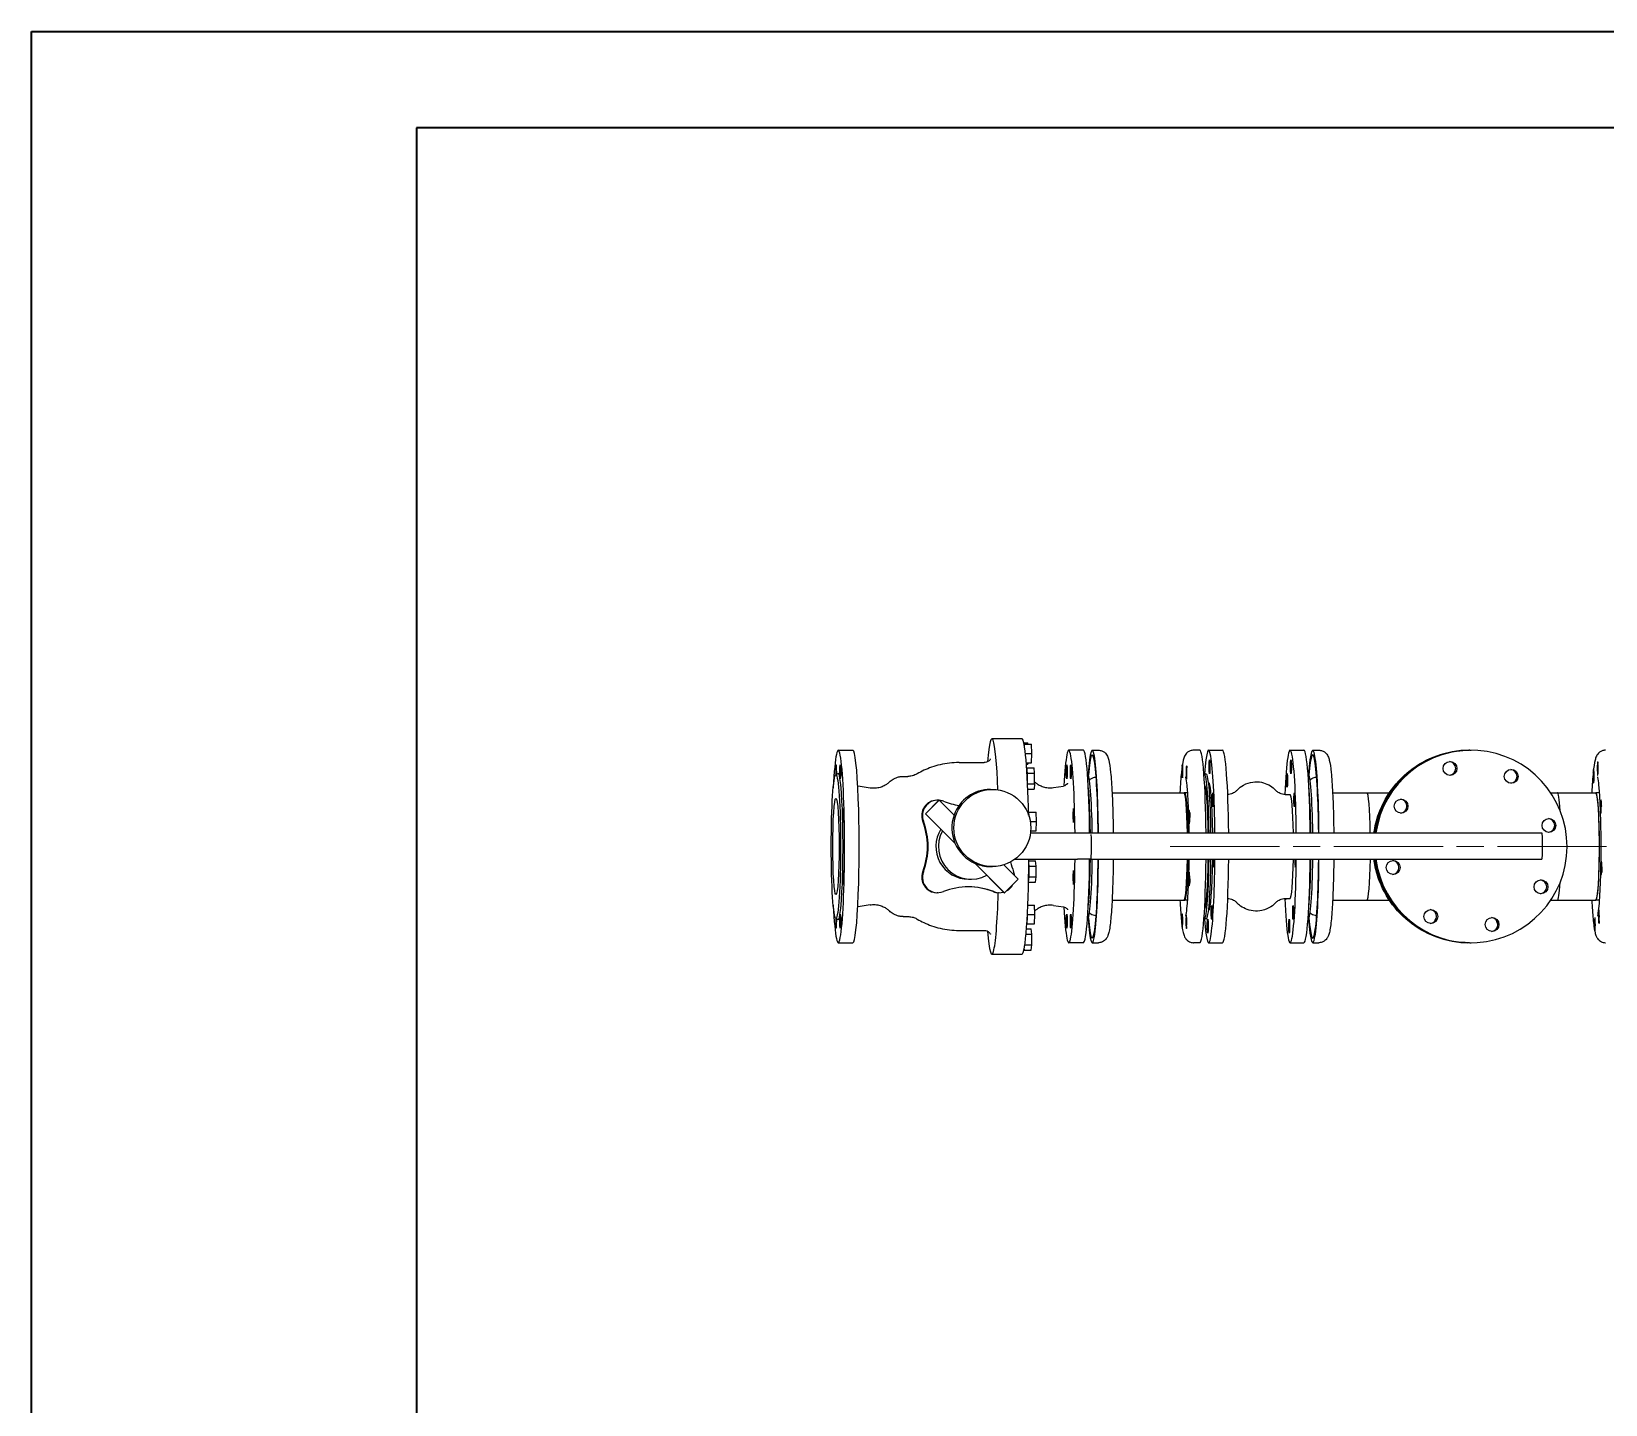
# Model space of a CAD drawing. Header units: millimetres. Extents: x 0 to 10500, y -39653 to 7425.
# Drawn here: x 0 to 2044, y 5642 to 7425 of the extents above; entities that cross this region are included whole.
import ezdxf

# ---------------------------------------------------------------- set-up
doc = ezdxf.new("R2010")
doc.units = ezdxf.units.MM
doc.header["$LTSCALE"] = 25
doc.linetypes.add('CHAIN', pattern=[0.3543, 0.2362, -0.0295, 0.0591, -0.0295])
doc.layers.get('0').update_dxf_attribs({"lineweight": 18})
for name, color, linetype, lineweight in [('Border', 7, 'Continuous', 35), ('Centerline', 7, 'Continuous', 18), ('Visible', 7, 'Continuous', 25)]:
    doc.layers.add(name, color=color, linetype=linetype, lineweight=lineweight)

# ---------------------------------------------------------------- blocks, each defined once
blk = doc.blocks.new('Borders Bigadan Border')
at = {"layer": 'Border'}
for p, q in [((0, 297), (420, 297)), ((0, 0), (0, 297)), ((415, 292), (20, 292)), ((20, 292), (20, 5))]:
    blk.add_line(p, q, dxfattribs=at)

msp = doc.modelspace()

# ---------------------------------------------------------------- linework, layer by layer
at = {"layer": 'Centerline', "linetype": 'CHAIN', "ltscale": 23.990969}
msp.add_line((1478.82, 6366.71), (6765.39, 6366.71), dxfattribs=at)
at = {"layer": 'Visible'}
for p, q in [((1247.22, 6506.71), (1286.13, 6506.71)), ((1288.65, 6501.3), (1294, 6501.3)), ((1294.21, 6499.45), (1294, 6501.3)), ((1047.65, 6491.71), (1066.61, 6491.71)), ((1289.5, 6499.45), (1289.04, 6499.45)), ((1289.5, 6499.45), (1298.68, 6499.45)), ((1289.63, 6496.12), (1289.5, 6499.45)), ((1290.77, 6487.45), (1299.14, 6487.45)), ((1299.14, 6487.45), (1298.68, 6499.45)), ((1298.68, 6475.45), (1299.14, 6487.45)), ((1365.96, 6491.71), (1347, 6491.71)), ((1377.44, 6491.71), (1385.42, 6491.71)), ((1517.14, 6491.71), (1509.16, 6491.71)), ((1528.61, 6491.71), (1546.57, 6491.71)), ((1634.39, 6491.71), (1652.35, 6491.71)), ((1663.82, 6491.71), (1671.81, 6491.71)), ((1867.36, 6491.71), (1866.84, 6491.71)), ((1867.92, 6491.71), (1869.35, 6491.71)), ((1044.42, 6459.64), (1047.41, 6461.37)), ((1204.56, 6475.71), (1237.24, 6475.71)), ((1291.9, 6475.45), (1298.68, 6475.45)), ((1292.05, 6473.59), (1294, 6473.59)), ((1292.71, 6468.95), (1292.51, 6467.17)), ((1292.71, 6466.1), (1292.58, 6466.1)), ((1292.71, 6468.95), (1301.89, 6468.95)), ((1293.5, 6462.02), (1292.71, 6468.95)), ((1293.5, 6462.02), (1302.68, 6462.02)), ((1293.5, 6449.91), (1293.5, 6462.02)), ((1294.21, 6475.45), (1294, 6473.59)), ((1302.68, 6462.02), (1301.89, 6468.95)), ((1302.68, 6448.17), (1302.68, 6462.02)), ((1371.35, 6460.71), (1371.45, 6460.71)), ((1525.62, 6460.71), (1523.13, 6460.71)), ((1657.74, 6460.71), (1657.84, 6460.71)), ((1088.94, 6442.59), (1073.37, 6445.11)), ((1131.86, 6457.71), (1137.89, 6457.71)), ((1245.17, 6440.85), (1247.75, 6440.85)), ((1293.58, 6448.17), (1302.68, 6448.17)), ((1293.89, 6441.24), (1301.89, 6441.24)), ((1302.68, 6448.17), (1301.89, 6441.24)), ((1327, 6443.2), (1340.15, 6445.18)), ((1382.43, 6456.71), (1382.53, 6456.71)), ((1528.51, 6449.71), (1528.61, 6449.71)), ((1668.81, 6456.71), (1668.92, 6456.71)), ((1178.41, 6426.91), (1160.77, 6409.23)), ((1178.74, 6426.91), (1161.1, 6409.23)), ((1176.86, 6426.76), (1175.98, 6426.76)), ((1178.41, 6426.91), (1178.74, 6426.91)), ((1198.07, 6407.54), (1178.74, 6426.91)), ((1403.25, 6436.56), (1497.68, 6436.56)), ((1501.43, 6436.56), (1496.68, 6436.56)), ((1627.9, 6434.21), (1634.39, 6434.21)), ((1689.63, 6436.56), (1734.17, 6436.56)), ((1734.17, 6436.56), (1763.37, 6436.56)), ((1972.8, 6436.56), (1981.64, 6436.56)), ((1981.64, 6436.56), (2031.53, 6436.56)), ((2036.29, 6436.56), (2031.53, 6436.56)), ((1160.77, 6409.23), (1199.45, 6370.47)), ((1160.77, 6409.23), (1161.1, 6409.23)), ((1161.1, 6409.23), (1199.2, 6371.05)), ((1295.28, 6411.06), (1294.82, 6411.06)), ((1295.28, 6411.06), (1304.46, 6411.06)), ((1295.49, 6405.62), (1295.28, 6411.06)), ((1297.05, 6399.06), (1304.92, 6399.06)), ((1304.92, 6399.06), (1304.46, 6411.06)), ((1304.46, 6387.06), (1304.92, 6399.06)), ((1297.32, 6384.24), (1358.48, 6384.24)), ((1297.61, 6387.06), (1304.46, 6387.06)), ((1375.52, 6384.24), (1961.26, 6384.24)), ((1224.93, 6344.93), (1263.28, 6306.5)), ((1225.51, 6344.68), (1263.61, 6306.5)), ((1245.17, 6340.65), (1247.75, 6340.65)), ((1281.25, 6324.18), (1262.57, 6342.9)), ((1277.16, 6350.24), (1358.48, 6350.24)), ((1295.62, 6341.28), (1295.18, 6345.11)), ((1295.21, 6348.21), (1304.01, 6348.21)), ((1295.62, 6341.28), (1304.8, 6341.28)), ((1295.62, 6327.43), (1295.62, 6341.28)), ((1304.8, 6341.28), (1304.01, 6348.21)), ((1304.8, 6327.43), (1304.8, 6341.28)), ((1375.52, 6350.24), (1961.26, 6350.24)), ((1216.82, 6324.21), (1220.1, 6324.21)), ((1263.61, 6306.5), (1281.25, 6324.18)), ((1294.79, 6320.88), (1294.83, 6320.5)), ((1294.83, 6320.5), (1295.62, 6327.43)), ((1294.83, 6320.5), (1304.01, 6320.5)), ((1295.62, 6327.43), (1304.8, 6327.43)), ((1304.01, 6320.5), (1304.8, 6327.43)), ((1176.86, 6306.66), (1175.98, 6306.66)), ((1256.79, 6306.66), (1255.91, 6306.66)), ((1263.28, 6306.5), (1263.61, 6306.5)), ((1403.25, 6296.86), (1497.68, 6296.86)), ((1501.43, 6296.86), (1496.68, 6296.86)), ((1627.9, 6299.21), (1634.39, 6299.21)), ((1689.63, 6296.86), (1734.17, 6296.86)), ((1734.17, 6296.86), (1763.37, 6296.86)), ((1972.8, 6296.86), (1981.64, 6296.86)), ((1981.64, 6296.86), (2031.53, 6296.86)), ((2036.29, 6296.86), (2031.53, 6296.86)), ((1088.94, 6290.83), (1073.37, 6288.3)), ((1131.86, 6275.71), (1137.89, 6275.71)), ((1293.17, 6266.32), (1293.62, 6278.32)), ((1293.62, 6278.32), (1293.46, 6282.64)), ((1293.62, 6278.32), (1302.8, 6278.32)), ((1293.81, 6290.32), (1302.35, 6290.32)), ((1302.8, 6278.32), (1302.35, 6290.32)), ((1302.35, 6266.32), (1302.8, 6278.32)), ((1327, 6290.21), (1340.15, 6288.23)), ((1382.43, 6276.71), (1382.53, 6276.71)), ((1528.51, 6283.71), (1528.61, 6283.71)), ((1668.81, 6276.71), (1668.92, 6276.71)), ((1044.42, 6273.77), (1047.41, 6272.04)), ((1204.56, 6257.71), (1237.24, 6257.71)), ((1292.05, 6259.82), (1298.23, 6259.82)), ((1292.52, 6266.32), (1293.17, 6266.32)), ((1292.71, 6267.32), (1292.58, 6267.32)), ((1293.17, 6266.32), (1302.35, 6266.32)), ((1299.01, 6252.89), (1298.23, 6259.82)), ((1371.35, 6272.71), (1371.45, 6272.71)), ((1525.62, 6272.71), (1523.13, 6272.71)), ((1657.74, 6272.71), (1657.84, 6272.71)), ((1047.65, 6241.71), (1066.61, 6241.71)), ((1289.05, 6232.11), (1289.66, 6237.49)), ((1289.89, 6239.04), (1299.01, 6239.04)), ((1291.47, 6252.89), (1299.01, 6252.89)), ((1298.23, 6232.11), (1299.01, 6239.04)), ((1299.01, 6239.04), (1299.01, 6252.89)), ((1365.96, 6241.71), (1347, 6241.71)), ((1377.44, 6241.71), (1385.42, 6241.71)), ((1517.14, 6241.71), (1509.16, 6241.71)), ((1528.61, 6241.71), (1546.57, 6241.71)), ((1634.39, 6241.71), (1652.35, 6241.71)), ((1663.82, 6241.71), (1671.81, 6241.71)), ((1867.36, 6241.71), (1866.84, 6241.71)), ((1867.92, 6241.71), (1869.35, 6241.71)), ((1247.22, 6226.71), (1286.13, 6226.71)), ((1288.91, 6233.31), (1289.05, 6232.11)), ((1289.05, 6232.11), (1298.23, 6232.11))]:
    msp.add_line(p, q, dxfattribs=at)
for centre, major_axis, ratio, start_param, end_param in [((1047.65, 6366.71), (0, -125), 0.0654142, 5.3677982, 10.340165), ((1247.22, 6366.71), (0, 140), 0.0654142, 5.2660338, 6.9496398), ((1286.13, 6366.71), (0, 140), 0.0654142, 5.007377, 6.2831853), ((1347, 6366.71), (0, 125), 0.0654142, 4.8531097, 7.1743409), ((1634.39, 6366.71), (0, 125), 0.0654142, 4.8531097, 7.2834992), ((1066.61, 6366.71), (0, -125), 0.0654142, 0, 3.1415927), ((1365.96, 6366.71), (0, 125), 0.0654142, 4.8531102, 6.2831853), ((1377.44, 6366.71), (0, 125), 0.0654142, 4.8531097, 7.0077468), ((1377.44, 6366.71), (0, 119), 0.0654142, 4.8602557, 6.9634757), ((1517.14, 6366.71), (0, 125), 0.0654142, 4.8531097, 6.2831853), ((1528.61, 6366.71), (0, 125), 0.0654142, 4.8531097, 7.0028906), ((1546.57, 6366.71), (0, 125), 0.0654142, 4.8531097, 6.2831853), ((1652.35, 6366.71), (0, 125), 0.0654142, 4.8531097, 6.2831853), ((1663.82, 6366.71), (0, 125), 0.0654142, 4.8531097, 7.0077468), ((1663.82, 6366.71), (0, 119), 0.0654142, 4.8602557, 6.9634757), ((1867.36, 6366.71), (0, 125), 0.9978582, 6.2809564, 7.713261), ((1867.92, 6366.71), (0, 125), 0.9978582, 0, 1.4300756), ((1869.35, 6366.71), (0, -125), 0.9978582, 4.8445164, 10.8548536), ((1045.02, 6463.71), (0, 9), 0.0654142, 4.3233297, 8.3187549), ((1047.65, 6366.71), (0, 94.73), 0.0654142, 3.1037357, 6.3210423), ((1292.71, 6455.1), (0, 11), 0.0654142, 4.4155365, 6.2831853), ((1371.45, 6366.71), (0, 94), 0.0654142, 4.8999992, 6.2831853), ((1494.69, 6464.54), (0, 8.75), 0.0654142, 0.8052894, 6.2212264), ((1499.94, 6462.85), (0, -8.75), 0.0654142, 3.1614839, 8.5774209), ((1523.13, 6366.71), (0, 94), 0.0654142, 4.8999992, 6.3756136), ((1524.66, 6452.52), (0, 9), 0.0654142, 5.8542475, 6.7121232), ((1525.62, 6366.71), (0, 94), 0.0654142, 4.8999992, 6.2831853), ((1657.84, 6366.71), (0, 94), 0.0654142, 4.8999992, 6.2831853), ((1840.62, 6468.08), (0, -9), 0.9978582, 0.0802082, 3.0613844), ((1920.15, 6457.73), (0, -9), 0.9978582, 0.0802082, 3.0613844), ((2028.64, 6458.02), (0, 8.75), 0.0654142, 0.9498511, 6.3657881), ((2033.86, 6467.93), (0, -8.75), 0.0654142, 3.3060456, 8.7219826), ((1245.17, 6390.75), (0, 50.1), 0.9978582, 0, 1.2289405), ((1368.96, 6366.71), (0, -94), 0.0654142, 1.7584074, 2.5644), ((1368.96, 6366.71), (0, 93), 0.0654142, 4.9020417, 5.6724012), ((1528.61, 6366.71), (0, 83), 0.0654142, 4.9252221, 6.2831853), ((1655.34, 6366.71), (0, -94), 0.0654142, 1.7584065, 2.5644), ((1175.98, 6406.76), (0, 20), 0.9978582, 0, 1.9434532), ((1176.86, 6406.76), (0, 20), 0.9978582, 6.2152315, 8.2266386), ((1176.86, 6406.76), (0, 20), 0.9978582, 5.9105284, 6.175311), ((1216.82, 6509.21), (0, -90), 0.9978582, 5.9105284, 6.1467442), ((1496.68, 6366.71), (0, 69.85), 0.0654142, 4.9660983, 6.2831853), ((1497.68, 6366.71), (0, 69.85), 0.0654142, 4.9660983, 6.2831853), ((1634.39, 6366.71), (0, 67.5), 0.0654142, 4.9751364, 6.2831853), ((1734.17, 6366.71), (0, 69.85), 0.0654142, 4.9660983, 6.2831853), ((1734.17, 6366.71), (0, 69.85), 0.0654142, 4.9660983, 6.2831853), ((1777.09, 6419.05), (0, -9), 0.9978582, 0.0802082, 3.0613844), ((1981.64, 6366.71), (0, 69.85), 0.0654142, 5.4455569, 6.2831853), ((1981.64, 6366.71), (0, 69.85), 0.0654142, 5.4455569, 6.2831853), ((2031.53, 6366.71), (0, -69.85), 0.0654142, 0, 3.1415927), ((2031.53, 6366.71), (0, -69.85), 0.0654142, 0, 3.1415926), ((2038.01, 6418.54), (0, -8.75), 0.0654142, 2.5206474, 7.9365844), ((1073.75, 6366.71), (0, -90), 0.9978582, 1.1981394, 1.9434532), ((1074.63, 6366.71), (0, 90), 0.9978582, 4.3397321, 5.0850459), ((1245.17, 6390.75), (0, 50.1), 0.9978582, 1.2289405, 1.9747925), ((1294.83, 6399.06), (0, 11), 0.0654142, 5.386408, 6.2674343), ((1503.58, 6404.84), (0, -8.75), 0.0654142, 2.3760857, 7.7920227), ((1655.34, 6366.71), (0, -83), 0.0654142, 1.7836295, 2.0776289), ((1969.07, 6394.06), (0, -9), 0.9978582, 0.0802082, 3.0613844), ((1216.82, 6366.71), (0, -42.5), 0.9978582, 4.1560286, 6.2831853), ((1220.1, 6366.71), (0, -42.5), 0.9978582, 4.2124257, 6.7831486), ((1375.52, 6367.24), (0, -17), 0.0654142, 0.0000571, 2.6794861), ((1961.26, 6367.24), (0, 17), 0.0654142, 3.1415927, 6.2831853), ((1245.17, 6390.75), (0, -50.1), 0.9978582, 5.1163852, 5.8791891), ((1215.94, 6366.71), (0, 39), 0.9978582, 2.1711124, 2.1720978), ((1245.17, 6390.75), (0, -50.1), 0.9978582, 5.8791891, 6.2831853), ((1359.02, 6366.71), (0, -90), 0.9978582, 4.937151, 5.0850459), ((1286.13, 6366.71), (0, -140), 0.0654142, 0, 1.4528954), ((1294.83, 6334.35), (0, -11), 0.0654142, 0.0157511, 2.6484212), ((1347, 6366.71), (0, -125), 0.0654142, 5.3920297, 7.7218542), ((1358.5, 6367.24), (0, -17), 0.4422788, 0, 0.0003069), ((1365.96, 6366.71), (0, -125), 0.0654142, 0, 1.4386683), ((1371.45, 6366.71), (0, -94), 0.0654142, 0, 1.394697), ((1377.44, 6366.71), (0, -125), 0.0654142, 5.5586238, 7.7218542), ((1368.96, 6366.71), (0, -94), 0.0654142, 0.5771926, 1.3946961), ((1368.96, 6366.71), (0, 93), 0.0654142, 3.7523767, 4.5343751), ((1377.44, 6366.71), (0, -119), 0.0654142, 5.6028949, 7.7151503), ((1375.52, 6367.24), (0, -17), 0.0654142, 6.2828785, 6.2832424), ((1496.68, 6366.71), (0, -69.85), 0.0654142, 0, 1.3327947), ((1497.68, 6366.71), (0, -69.85), 0.0654142, 0, 1.3327947), ((1517.14, 6366.71), (0, -125), 0.0654142, 0, 1.4386689), ((1523.13, 6366.71), (0, -94), 0.0654142, 6.1907571, 7.6778823), ((1528.61, 6366.71), (0, -125), 0.0654142, 5.56348, 7.7218542), ((1525.62, 6366.71), (0, -94), 0.0654142, 0, 1.394697), ((1528.61, 6366.71), (0, -83), 0.0654142, 0, 1.3710624), ((1535.38, 6348.81), (0, -9), 0.0654142, 4.5528321, 8.0135385), ((1546.57, 6366.71), (0, -125), 0.0654142, 0, 1.4386689), ((1634.39, 6366.71), (0, -125), 0.0654142, 5.2828714, 7.7218542), ((1634.39, 6366.71), (0, -67.5), 0.0654142, 0, 1.3243398), ((1641.15, 6348.81), (0, -9), 0.0654142, 4.5528321, 8.0135385), ((1652.35, 6366.71), (0, -125), 0.0654142, 0, 1.4386689), ((1657.84, 6366.71), (0, -94), 0.0654142, 0, 1.394697), ((1663.82, 6366.71), (0, -125), 0.0654142, 5.5586238, 7.7218542), ((1655.34, 6366.71), (0, -94), 0.0654142, 0.5771926, 1.394697), ((1663.82, 6366.71), (0, -119), 0.0654142, 5.6028949, 7.7151503), ((1655.34, 6366.71), (0, -83), 0.0654142, 1.0639637, 1.3710624), ((1734.17, 6366.71), (0, -69.85), 0.0654142, 0, 1.3327947), ((1734.17, 6366.71), (0, -69.85), 0.0654142, 0, 1.3327947), ((1867.36, 6366.71), (0, -125), 0.9978582, 4.8445164, 6.2854142), ((1867.92, 6366.71), (0, -125), 0.9978582, 4.8445164, 6.2831853), ((1766.76, 6339.36), (0, -9), 0.9978582, 0.0802082, 3.0613844), ((2038.65, 6338.78), (0, -8.75), 0.0654142, 1.7352492, 7.1511862), ((1175.98, 6326.66), (0, -20), 0.9978582, 4.3397321, 6.2831853), ((1176.86, 6326.66), (0, -20), 0.9978582, 4.3397321, 6.6558422), ((1216.82, 6224.21), (0, 90), 0.9978582, 5.9105284, 6.6558422), ((1216.82, 6366.71), (0, -42.5), 0.9978582, 0.0385711, 0.0386444), ((1256.79, 6326.66), (0, -20), 0.9978582, 0.4813333, 1.0894631), ((1256.79, 6326.66), (0, -20), 0.9978582, 1.6786707, 1.9434532), ((1503.47, 6324.49), (0, -8.75), 0.0654142, 1.5906876, 7.0066246), ((1958.74, 6314.36), (0, -9), 0.9978582, 0.0802082, 3.0613844), ((1964.95, 6330.92), (0, -8.75), 0.9978582, 5.8387289, 6.0093793), ((1981.64, 6366.71), (0, -69.85), 0.0654142, 0, 0.8376284), ((1981.64, 6366.71), (0, -69.85), 0.0654142, 0, 0.8376284), ((1215.94, 6224.21), (0, 90), 0.9978582, 5.9105284, 6.2782687), ((1247.22, 6366.71), (0, -140), 0.0654142, 5.6167309, 7.4107092), ((1255.91, 6326.66), (0, -20), 0.9978582, 5.9105284, 6.2831853), ((1256.79, 6326.66), (0, -20), 0.9978582, 5.9105284, 6.5651211), ((1628.77, 6306.2), (0, -9), 0.0654142, 5.6028113, 6.9635593), ((1292.71, 6278.32), (0, -11), 0.0654142, 0, 1.8676488), ((1494.42, 6270.57), (0, 8.75), 0.0654142, 3.1614839, 8.5774209), ((1499.68, 6268.88), (0, -8.75), 0.0654142, 0.8052894, 6.2212264), ((1815.68, 6275.68), (0, -9), 0.9978582, 0.0802082, 3.0613844), ((2035.42, 6275.39), (0, -8.75), 0.0654142, 0.9498511, 6.3657881), ((1045.02, 6269.7), (0, -9), 0.0654142, 4.2476157, 8.2430409), ((1830.73, 6267.99), (0, 8.75), 0.9978582, 0.7899455, 1.4085648), ((1895.21, 6265.33), (0, -9), 0.9978582, 0.0802082, 3.0613844), ((1910.84, 6271.6), (0, 8.75), 0.9978582, 1.6324173, 2.2703266), ((2030.21, 6265.49), (0, 8.75), 0.0654142, 3.3060456, 8.7219826)]:
    msp.add_ellipse(centre, major_axis=major_axis, ratio=ratio, start_param=start_param, end_param=end_param, dxfattribs=at)
for centre, major_axis, ratio in [((1044.65, 6366.71), (0, -93), 0.0654142), ((1050.27, 6463.71), (0, 9), 0.0654142), ((1344.37, 6463.71), (0, -9), 0.0654142), ((1349.63, 6463.71), (0, -9), 0.0654142), ((1529.78, 6470.17), (0, 9), 0.0654142), ((1630.43, 6452.52), (0, 9), 0.0654142), ((1635.56, 6470.17), (0, 9), 0.0654142), ((1842.06, 6468.08), (0, 9), 0.9978582), ((1921.59, 6457.73), (0, 9), 0.9978582), ((1247.75, 6390.75), (0, -50.1), 0.9978582), ((1044.65, 6366.71), (0, 62.5), 0.0654142), ((1534.23, 6427.21), (0, 9), 0.0654142), ((1640, 6427.21), (0, 9), 0.0654142), ((1778.53, 6419.05), (0, 9), 0.9978582), ((1053.99, 6406.89), (0, -9), 0.0654142), ((1353.35, 6406.89), (0, -9), 0.0654142), ((1970.51, 6394.06), (0, 9), 0.9978582), ((1768.2, 6339.36), (0, -9), 0.9978582), ((1053.99, 6326.53), (0, -9), 0.0654142), ((1353.35, 6326.53), (0, 9), 0.0654142), ((1960.18, 6314.36), (0, -9), 0.9978582), ((1050.27, 6269.7), (0, -9), 0.0654142), ((1344.37, 6269.7), (0, 9), 0.0654142), ((1349.63, 6269.7), (0, 9), 0.0654142), ((1532.57, 6280.89), (0, -9), 0.0654142), ((1638.34, 6280.89), (0, -9), 0.0654142), ((1817.12, 6275.68), (0, -9), 0.9978582), ((1527.44, 6263.24), (0, -9), 0.0654142), ((1633.22, 6263.24), (0, -9), 0.0654142), ((1896.65, 6265.33), (0, -9), 0.9978582)]:
    msp.add_ellipse(centre, major_axis=major_axis, ratio=ratio, dxfattribs=at)
for points, knots in [([(1245.27, 6480.43), (1245.27, 6480.43), (1245.22, 6480.28), (1244.84, 6479.64), (1244.64, 6479.34), (1243.87, 6478.41), (1243.17, 6477.66), (1240.96, 6476.4), (1239.69, 6475.92), (1237.92, 6475.73), (1237.58, 6475.71), (1237.24, 6475.71)], [9.25976362, 9.25976362, 9.25976362, 9.25976362, 9.31622906, 9.31622906, 9.34633538, 9.34633538, 9.38763651, 9.38763651, 9.41770966, 9.41770966, 9.42477796, 9.42477796, 9.42477796, 9.42477796]), ([(1385.42, 6491.71), (1386.97, 6491.71), (1388.5, 6491.4), (1391.2, 6490.4), (1392.32, 6489.69), (1394.27, 6488.17), (1394.99, 6487.36), (1396.37, 6485.56), (1396.84, 6484.68), (1398.15, 6481.98), (1398.54, 6480.51), (1399.99, 6474.71), (1400.68, 6469.64), (1402.1, 6455.64), (1402.74, 6446.56), (1403.76, 6426.25), (1404.15, 6415.18), (1404.55, 6397.2), (1404.66, 6390.77), (1404.72, 6384.24)], [0.6914787, 0.6914787, 0.6914787, 0.6914787, 0.7157921, 0.7157921, 0.7425348, 0.7425348, 0.7759626, 0.7759626, 0.8263049, 0.8263049, 0.9489027, 0.9489027, 1.263062, 1.263062, 1.6074246, 1.6074246, 1.933496, 1.933496, 2.1075908, 2.1075908, 2.1075908, 2.1075908]), ([(1509.16, 6491.71), (1507.61, 6491.71), (1506.08, 6491.4), (1503.38, 6490.4), (1502.26, 6489.69), (1500.31, 6488.17), (1499.59, 6487.36), (1498.2, 6485.56), (1497.73, 6484.68), (1496.43, 6481.98), (1496.03, 6480.51), (1494.59, 6474.71), (1493.9, 6469.64), (1492.48, 6455.74), (1491.85, 6446.81), (1491.33, 6436.56)], [3.94802463, 3.94802463, 3.94802463, 3.94802463, 3.97233803, 3.97233803, 3.99908077, 3.99908077, 4.0325085, 4.0325085, 4.08285078, 4.08285078, 4.20544865, 4.20544865, 4.51960791, 4.51960791, 4.85926983, 4.85926983, 4.85926983, 4.85926983]), ([(1671.81, 6491.71), (1673.35, 6491.71), (1674.88, 6491.4), (1677.58, 6490.4), (1678.7, 6489.69), (1680.66, 6488.17), (1681.37, 6487.36), (1682.76, 6485.56), (1683.23, 6484.68), (1684.53, 6481.98), (1684.93, 6480.51), (1686.37, 6474.71), (1687.06, 6469.64), (1688.49, 6455.64), (1689.13, 6446.56), (1690.15, 6426.25), (1690.54, 6415.18), (1690.94, 6397.2), (1691.04, 6390.77), (1691.11, 6384.24)], [0.2708234, 0.2708234, 0.2708234, 0.2708234, 0.2951368, 0.2951368, 0.3218795, 0.3218795, 0.3553073, 0.3553073, 0.4056495, 0.4056495, 0.5282474, 0.5282474, 0.8424067, 0.8424067, 1.1867693, 1.1867693, 1.5128407, 1.5128407, 1.6869355, 1.6869355, 1.6869355, 1.6869355]), ([(1743.31, 6384.24), (1744.53, 6392.84), (1746.64, 6401.31), (1754.16, 6422), (1760.73, 6433.79), (1777.24, 6454.71), (1787.18, 6463.83), (1809.42, 6478.48), (1821.72, 6484.01), (1845.08, 6490.27), (1855.96, 6491.71), (1866.84, 6491.71)], [2.5418599, 2.5418599, 2.5418599, 2.5418599, 2.7503249, 2.7503249, 3.0704208, 3.0704208, 3.39045, 3.39045, 3.7104005, 3.7104005, 3.971907, 3.971907, 3.971907, 3.971907]), ([(2044.01, 6491.71), (2042.46, 6491.71), (2040.93, 6491.4), (2038.23, 6490.4), (2037.11, 6489.69), (2035.16, 6488.17), (2034.44, 6487.36), (2033.05, 6485.56), (2032.58, 6484.68), (2031.28, 6481.98), (2030.88, 6480.51), (2029.44, 6474.71), (2028.75, 6469.64), (2027.34, 6455.74), (2026.7, 6446.81), (2026.18, 6436.56)], [0.66187033, 0.66187033, 0.66187033, 0.66187033, 0.68618373, 0.68618373, 0.71292647, 0.71292647, 0.7463542, 0.7463542, 0.79669649, 0.79669649, 0.91929435, 0.91929435, 1.23345361, 1.23345361, 1.57311553, 1.57311553, 1.57311553, 1.57311553]), ([(1150.19, 6461.02), (1149.58, 6460.67), (1148.92, 6460.32), (1147.51, 6459.67), (1146.76, 6459.36), (1145.17, 6458.8), (1144.32, 6458.55), (1142.57, 6458.14), (1141.66, 6457.98), (1139.79, 6457.76), (1138.84, 6457.71), (1137.89, 6457.71)], [3.103497271, 3.103497271, 3.103497271, 3.103497271, 3.111116348, 3.111116348, 3.118735424, 3.118735424, 3.126354501, 3.126354501, 3.133973577, 3.133973577, 3.141592654, 3.141592654, 3.141592654, 3.141592654]), ([(1204.56, 6475.71), (1200.37, 6475.71), (1196.17, 6475.46), (1187.95, 6474.5), (1183.93, 6473.79), (1176.18, 6471.99), (1172.46, 6470.89), (1165.4, 6468.43), (1162.06, 6467.05), (1155.81, 6464.14), (1152.89, 6462.6), (1150.19, 6461.02)], [3.141592654, 3.141592654, 3.141592654, 3.141592654, 3.14921173, 3.14921173, 3.156830806, 3.156830806, 3.164449883, 3.164449883, 3.172068959, 3.172068959, 3.179688036, 3.179688036, 3.179688036, 3.179688036]), ([(1494.27, 6470.6), (1494.27, 6470.62), (1494.28, 6470.63), (1494.32, 6471.34), (1494.39, 6471.92), (1494.51, 6472.77), (1494.56, 6473.05), (1494.65, 6473.28), (1494.68, 6473.31), (1494.72, 6473.27)], [-2.35538518, -2.35538518, -2.35538518, -2.35538518, -2.34888191, -2.34888191, -2.04388778, -2.04388778, -1.75433311, -1.75433311, -1.56067003, -1.56067003, -1.56067003, -1.56067003]), ([(1499.93, 6471.6), (1499.93, 6471.6), (1499.93, 6471.6), (1500, 6471.61), (1500.08, 6471.46), (1500.21, 6470.86), (1500.26, 6470.44), (1500.32, 6469.52), (1500.34, 6469.1), (1500.37, 6468.64)], [-2.3553859, -2.3553859, -2.3553859, -2.3553859, -2.34903119, -2.34903119, -2.04397145, -2.04397145, -1.75435964, -1.75435964, -1.56067004, -1.56067004, -1.56067004, -1.56067004]), ([(2028.18, 6463.12), (2028.18, 6463.13), (2028.18, 6463.15), (2028.22, 6463.95), (2028.28, 6464.64), (2028.39, 6465.73), (2028.44, 6466.13), (2028.52, 6466.58), (2028.56, 6466.69), (2028.6, 6466.74)], [-2.35538518, -2.35538518, -2.35538518, -2.35538518, -2.34888191, -2.34888191, -2.04388778, -2.04388778, -1.75433311, -1.75433311, -1.56067003, -1.56067003, -1.56067003, -1.56067003]), ([(2033.77, 6476.56), (2033.77, 6476.56), (2033.77, 6476.56), (2033.83, 6476.72), (2033.91, 6476.71), (2034.04, 6476.38), (2034.1, 6476.08), (2034.17, 6475.35), (2034.2, 6475), (2034.23, 6474.6)], [-2.3553859, -2.3553859, -2.3553859, -2.3553859, -2.34903119, -2.34903119, -2.04397145, -2.04397145, -1.75435964, -1.75435964, -1.56067004, -1.56067004, -1.56067004, -1.56067004]), ([(1114.15, 6450.49), (1113.35, 6449.71), (1112.4, 6448.88), (1110.13, 6447.18), (1108.8, 6446.32), (1105.69, 6444.71), (1103.91, 6443.96), (1099.96, 6442.81), (1097.79, 6442.41), (1093.36, 6442.13), (1091.09, 6442.24), (1088.94, 6442.59)], [3.078033202, 3.078033202, 3.078033202, 3.078033202, 3.092867321, 3.092867321, 3.107701439, 3.107701439, 3.122535557, 3.122535557, 3.137369675, 3.137369675, 3.152203794, 3.152203794, 3.152203794, 3.152203794]), ([(1114.15, 6450.49), (1114.77, 6451.09), (1115.47, 6451.72), (1117.11, 6452.99), (1118.04, 6453.63), (1120.16, 6454.87), (1121.36, 6455.47), (1124.02, 6456.5), (1125.49, 6456.94), (1128.59, 6457.54), (1130.22, 6457.71), (1131.86, 6457.71)], [3.078033202, 3.078033202, 3.078033202, 3.078033202, 3.090745093, 3.090745093, 3.103456983, 3.103456983, 3.116168873, 3.116168873, 3.128880763, 3.128880763, 3.141592654, 3.141592654, 3.141592654, 3.141592654]), ([(1302.68, 6450.63), (1303.25, 6450.11), (1303.89, 6449.56), (1305.72, 6448.15), (1307.03, 6447.26), (1310.09, 6445.6), (1311.86, 6444.82), (1315.81, 6443.59), (1317.99, 6443.15), (1322.49, 6442.79), (1324.8, 6442.87), (1327, 6443.2)], [3.081305274, 3.081305274, 3.081305274, 3.081305274, 3.091078025, 3.091078025, 3.106165018, 3.106165018, 3.121252012, 3.121252012, 3.136339005, 3.136339005, 3.151425999, 3.151425999, 3.151425999, 3.151425999]), ([(1345.54, 6449), (1345.54, 6449), (1345.53, 6448.99), (1345.49, 6448.88), (1345.42, 6448.71), (1345.11, 6448.21), (1344.95, 6447.98), (1344.36, 6447.28), (1343.83, 6446.71), (1342.19, 6445.74), (1341.25, 6445.35), (1340.15, 6445.18)], [2.97023943, 2.97023943, 2.97023943, 2.97023943, 2.99019492, 2.99019492, 3.03708229, 3.03708229, 3.06378672, 3.06378672, 3.10268156, 3.10268156, 3.13175931, 3.13175931, 3.13175931, 3.13175931]), ([(1373.91, 6452.89), (1374.49, 6453.54), (1375.26, 6454.27), (1377.43, 6455.62), (1378.82, 6456.24), (1381.08, 6456.65), (1381.75, 6456.71), (1382.43, 6456.71)], [6.902632757, 6.902632757, 6.902632757, 6.902632757, 6.933730105, 6.933730105, 6.962990305, 6.962990305, 6.974664009, 6.974664009, 6.974664009, 6.974664009]), ([(1503.33, 6384.24), (1503.26, 6389.66), (1503.16, 6394.99), (1502.81, 6409.54), (1502.48, 6418.34), (1501.67, 6433.78), (1501.19, 6440.44), (1500.18, 6450.63), (1499.61, 6454.4), (1499.09, 6456.76), (1498.98, 6457.12), (1498.98, 6457.12)], [2.5624433, 2.5624433, 2.5624433, 2.5624433, 2.7363268, 2.7363268, 3.0527737, 3.0527737, 3.3652995, 3.3652995, 3.6610345, 3.6610345, 3.7558889, 3.7558889, 3.7558889, 3.7558889]), ([(1528.19, 6384.24), (1528.16, 6386.13), (1528.13, 6388.01), (1527.93, 6398.11), (1527.68, 6405.95), (1527.02, 6420.15), (1526.61, 6426.48), (1525.63, 6437.3), (1525.11, 6441.53), (1524.06, 6446.16), (1523.79, 6447.2), (1523.33, 6448.42)], [2.5989121, 2.5989121, 2.5989121, 2.5989121, 2.6719118, 2.6719118, 2.9955008, 2.9955008, 3.3226661, 3.3226661, 3.6672265, 3.6672265, 3.7761748, 3.7761748, 3.7761748, 3.7761748]), ([(1565.08, 6439.47), (1564.73, 6439.09), (1564.32, 6438.67), (1563.32, 6437.8), (1562.74, 6437.34), (1561.36, 6436.44), (1560.56, 6435.99), (1558.73, 6435.18), (1557.69, 6434.83), (1555.58, 6434.37), (1554.52, 6434.24), (1553.46, 6434.21)], [2.506002662, 2.506002662, 2.506002662, 2.506002662, 2.520322441, 2.520322441, 2.534642219, 2.534642219, 2.548961998, 2.548961998, 2.563281777, 2.563281777, 2.57602605, 2.57602605, 2.57602605, 2.57602605]), ([(1565.08, 6439.47), (1566.64, 6441.18), (1568.7, 6443.13), (1574.57, 6447), (1578.48, 6448.89), (1586.74, 6450.7), (1590.72, 6450.92), (1598.14, 6450.04), (1601.54, 6449.02), (1607.74, 6446.27), (1610.35, 6444.49), (1613.79, 6441.64), (1614.93, 6440.52), (1615.88, 6439.47)], [2.50600266, 2.50600266, 2.50600266, 2.50600266, 2.53464222, 2.53464222, 2.56328178, 2.56328178, 2.5853015, 2.5853015, 2.60661592, 2.60661592, 2.63168821, 2.63168821, 2.64920045, 2.64920045, 2.64920045, 2.64920045]), ([(1627.9, 6434.21), (1626.7, 6434.21), (1625.5, 6434.34), (1623.27, 6434.83), (1622.24, 6435.18), (1620.4, 6435.99), (1619.6, 6436.44), (1618.22, 6437.34), (1617.64, 6437.8), (1616.65, 6438.67), (1616.23, 6439.09), (1615.88, 6439.47)], [2.577601555, 2.577601555, 2.577601555, 2.577601555, 2.591921334, 2.591921334, 2.606241113, 2.606241113, 2.620560891, 2.620560891, 2.63488067, 2.63488067, 2.649200449, 2.649200449, 2.649200449, 2.649200449]), ([(1660.29, 6452.89), (1660.88, 6453.54), (1661.65, 6454.27), (1663.81, 6455.62), (1665.2, 6456.24), (1667.46, 6456.65), (1668.14, 6456.71), (1668.81, 6456.71)], [6.481977446, 6.481977446, 6.481977446, 6.481977446, 6.513074794, 6.513074794, 6.542334994, 6.542334994, 6.554008698, 6.554008698, 6.554008698, 6.554008698]), ([(2033.83, 6276.3), (2033.83, 6276.3), (2033.88, 6276.43), (2034.1, 6277.32), (2034.39, 6278.74), (2035.11, 6283.6), (2035.57, 6287.8), (2036.46, 6298.78), (2036.89, 6305.91), (2037.6, 6322.12), (2037.88, 6331.26), (2038.23, 6350.52), (2038.31, 6360.63), (2038.25, 6380.74), (2038.12, 6390.74), (2037.66, 6409.54), (2037.33, 6418.34), (2036.52, 6433.78), (2036.04, 6440.44), (2035.03, 6450.63), (2034.46, 6454.4), (2033.94, 6456.76), (2033.83, 6457.12), (2033.83, 6457.12)], [3.9955987, 3.9955987, 3.9955987, 3.9955987, 4.052698, 4.052698, 4.2187021, 4.2187021, 4.4810387, 4.4810387, 4.7849625, 4.7849625, 5.0991065, 5.0991065, 5.4159746, 5.4159746, 5.7333578, 5.7333578, 6.0498047, 6.0498047, 6.3623305, 6.3623305, 6.6580655, 6.6580655, 6.7529199, 6.7529199, 6.7529199, 6.7529199]), ([(2038.34, 6425.65), (2038.34, 6425.64), (2038.34, 6425.63), (2038.39, 6425.04), (2038.46, 6424.35), (2038.54, 6422.79), (2038.56, 6421.95), (2038.57, 6420.48), (2038.57, 6419.87), (2038.58, 6419.26)], [-2.35538518, -2.35538518, -2.35538518, -2.35538518, -2.34888191, -2.34888191, -2.04388778, -2.04388778, -1.75433311, -1.75433311, -1.56067003, -1.56067003, -1.56067003, -1.56067003]), ([(1503.98, 6411.15), (1503.98, 6411.13), (1503.98, 6411.12), (1504.03, 6410.43), (1504.08, 6409.64), (1504.15, 6407.94), (1504.16, 6407.05), (1504.16, 6405.53), (1504.15, 6404.91), (1504.15, 6404.3)], [-2.35538518, -2.35538518, -2.35538518, -2.35538518, -2.34888191, -2.34888191, -2.04388778, -2.04388778, -1.75433311, -1.75433311, -1.56067003, -1.56067003, -1.56067003, -1.56067003]), ([(1358.5, 6384.24), (1361.87, 6384.24), (1365.59, 6384.24), (1371.38, 6384.24), (1373.45, 6384.24), (1375.52, 6384.24)], [0, 0, 0, 0, 1.128676, 1.128676, 1.7479168, 1.7479168, 1.7479168, 1.7479168]), ([(1375.51, 6350.24), (1372.68, 6350.24), (1369.83, 6350.24), (1364.09, 6350.24), (1361.19, 6350.24), (1358.5, 6350.24)], [0, 0, 0, 0, 0.8496437, 0.8496437, 1.7480568, 1.7480568, 1.7480568, 1.7480568]), ([(1404.73, 6350.24), (1404.67, 6343.82), (1404.58, 6337.47), (1404.19, 6319.65), (1403.82, 6308.61), (1402.85, 6288.74), (1402.26, 6279.94), (1400.86, 6265.12), (1400.12, 6259.41), (1398.6, 6253.08), (1398.2, 6251.52), (1396.72, 6248.49), (1396.15, 6247.42), (1394.08, 6245.07), (1392.81, 6243.86), (1389.38, 6242.26), (1387.68, 6241.79), (1385.75, 6241.71), (1385.58, 6241.71), (1385.42, 6241.71)], [2.4075028, 2.4075028, 2.4075028, 2.4075028, 2.5785892, 2.5785892, 2.9014141, 2.9014141, 3.2272079, 3.2272079, 3.5675834, 3.5675834, 3.7003274, 3.7003274, 3.759178, 3.759178, 3.8025254, 3.8025254, 3.8305195, 3.8305195, 3.8330714, 3.8330714, 3.8330714, 3.8330714]), ([(1498.98, 6276.3), (1498.98, 6276.3), (1499.02, 6276.43), (1499.25, 6277.32), (1499.54, 6278.74), (1500.26, 6283.6), (1500.72, 6287.8), (1501.61, 6298.78), (1502.04, 6305.91), (1502.75, 6322.12), (1503.02, 6331.26), (1503.26, 6343.94), (1503.3, 6347.07), (1503.34, 6350.24)], [0.9985677, 0.9985677, 0.9985677, 0.9985677, 1.055667, 1.055667, 1.2216711, 1.2216711, 1.4840077, 1.4840077, 1.7879315, 1.7879315, 2.1020755, 2.1020755, 2.2033772, 2.2033772, 2.2033772, 2.2033772]), ([(1523.33, 6284.99), (1523.44, 6285.29), (1523.54, 6285.58), (1524.75, 6289.32), (1525.16, 6292.57), (1526.26, 6302.39), (1526.75, 6308.86), (1527.51, 6323.26), (1527.8, 6330.98), (1528.08, 6342.8), (1528.15, 6346.49), (1528.2, 6350.24)], [0.9782819, 0.9782819, 0.9782819, 0.9782819, 1.00493, 1.00493, 1.3346668, 1.3346668, 1.6964347, 1.6964347, 2.0250808, 2.0250808, 2.1691989, 2.1691989, 2.1691989, 2.1691989]), ([(1691.12, 6350.24), (1691.06, 6343.82), (1690.96, 6337.47), (1690.58, 6319.65), (1690.21, 6308.61), (1689.24, 6288.74), (1688.65, 6279.94), (1687.25, 6265.12), (1686.51, 6259.41), (1684.99, 6253.08), (1684.59, 6251.52), (1683.11, 6248.49), (1682.54, 6247.42), (1680.46, 6245.07), (1679.19, 6243.86), (1675.77, 6242.26), (1674.07, 6241.79), (1672.13, 6241.71), (1671.97, 6241.71), (1671.81, 6241.71)], [1.9868475, 1.9868475, 1.9868475, 1.9868475, 2.1579339, 2.1579339, 2.4807588, 2.4807588, 2.8065526, 2.8065526, 3.146928, 3.146928, 3.279672, 3.279672, 3.3385226, 3.3385226, 3.3818701, 3.3818701, 3.4098642, 3.4098642, 3.412416, 3.412416, 3.412416, 3.412416]), ([(1866.84, 6241.71), (1853.53, 6241.71), (1840.23, 6243.86), (1814.97, 6252.24), (1803.02, 6258.48), (1781.67, 6274.4), (1772.28, 6284.08), (1757.01, 6305.92), (1751.14, 6318.08), (1745.43, 6337.19), (1744.04, 6343.68), (1743.17, 6350.24)], [0.8303143, 0.8303143, 0.8303143, 0.8303143, 1.1501887, 1.1501887, 1.4700881, 1.4700881, 1.7900525, 1.7900525, 2.1100956, 2.1100956, 2.2689564, 2.2689564, 2.2689564, 2.2689564]), ([(2039.22, 6340.22), (2039.22, 6340.2), (2039.22, 6340.18), (2039.23, 6339.2), (2039.25, 6338.22), (2039.23, 6336.35), (2039.21, 6335.47), (2039.15, 6334.11), (2039.12, 6333.6), (2039.09, 6333.13)], [-2.3553859, -2.3553859, -2.3553859, -2.3553859, -2.34903119, -2.34903119, -2.04397145, -2.04397145, -1.75435964, -1.75435964, -1.56067004, -1.56067004, -1.56067004, -1.56067004]), ([(1504.04, 6324.67), (1504.04, 6324.31), (1504.04, 6323.96), (1504.05, 6322.47), (1504.04, 6321.36), (1503.96, 6319.44), (1503.9, 6318.62), (1503.85, 6317.94)], [-3.61969905, -3.61969905, -3.61969905, -3.61969905, -3.48259137, -3.48259137, -3.04174028, -3.04174028, -2.64266854, -2.64266854, -2.64266854, -2.64266854]), ([(1491.33, 6296.86), (1491.8, 6287.64), (1492.36, 6279.49), (1493.71, 6265.12), (1494.45, 6259.41), (1495.98, 6253.08), (1496.37, 6251.52), (1497.86, 6248.49), (1498.42, 6247.42), (1500.5, 6245.07), (1501.77, 6243.86), (1505.19, 6242.26), (1506.89, 6241.79), (1508.83, 6241.71), (1508.99, 6241.71), (1509.16, 6241.71)], [6.17837208, 6.17837208, 6.17837208, 6.17837208, 6.4837538, 6.4837538, 6.82412929, 6.82412929, 6.95687329, 6.95687329, 7.01572389, 7.01572389, 7.05907133, 7.05907133, 7.08706544, 7.08706544, 7.08961729, 7.08961729, 7.08961729, 7.08961729]), ([(1553.46, 6299.2), (1554.52, 6299.18), (1555.58, 6299.04), (1557.69, 6298.58), (1558.73, 6298.23), (1560.56, 6297.43), (1561.36, 6296.98), (1562.74, 6296.07), (1563.32, 6295.61), (1564.32, 6294.74), (1564.73, 6294.33), (1565.08, 6293.94)], [5.720769715, 5.720769715, 5.720769715, 5.720769715, 5.733513988, 5.733513988, 5.747833766, 5.747833766, 5.762153545, 5.762153545, 5.776473324, 5.776473324, 5.790793102, 5.790793102, 5.790793102, 5.790793102]), ([(1615.88, 6293.94), (1616.23, 6294.33), (1616.65, 6294.74), (1617.64, 6295.61), (1618.22, 6296.07), (1619.6, 6296.98), (1620.4, 6297.43), (1622.24, 6298.23), (1623.27, 6298.58), (1625.5, 6299.07), (1626.7, 6299.21), (1627.9, 6299.21)], [5.647595316, 5.647595316, 5.647595316, 5.647595316, 5.661915094, 5.661915094, 5.676234873, 5.676234873, 5.690554652, 5.690554652, 5.70487443, 5.70487443, 5.719194209, 5.719194209, 5.719194209, 5.719194209]), ([(2026.18, 6296.86), (2026.65, 6287.64), (2027.21, 6279.49), (2028.57, 6265.12), (2029.31, 6259.41), (2030.83, 6253.08), (2031.22, 6251.52), (2032.71, 6248.49), (2033.27, 6247.42), (2035.35, 6245.07), (2036.62, 6243.86), (2040.05, 6242.26), (2041.74, 6241.79), (2043.68, 6241.71), (2043.84, 6241.71), (2044.01, 6241.71)], [2.89221779, 2.89221779, 2.89221779, 2.89221779, 3.1975995, 3.1975995, 3.53797499, 3.53797499, 3.67071899, 3.67071899, 3.72956959, 3.72956959, 3.77291703, 3.77291703, 3.80091114, 3.80091114, 3.80346299, 3.80346299, 3.80346299, 3.80346299]), ([(1088.94, 6290.83), (1091.09, 6291.17), (1093.36, 6291.29), (1097.79, 6291), (1099.96, 6290.6), (1103.91, 6289.45), (1105.69, 6288.71), (1108.8, 6287.1), (1110.13, 6286.23), (1112.4, 6284.54), (1113.35, 6283.7), (1114.15, 6282.92)], [6.272574167, 6.272574167, 6.272574167, 6.272574167, 6.287408285, 6.287408285, 6.302242404, 6.302242404, 6.317076522, 6.317076522, 6.33191064, 6.33191064, 6.346744759, 6.346744759, 6.346744759, 6.346744759]), ([(1131.86, 6275.71), (1130.22, 6275.71), (1128.59, 6275.87), (1125.49, 6276.47), (1124.02, 6276.91), (1121.36, 6277.94), (1120.16, 6278.54), (1118.04, 6279.78), (1117.11, 6280.43), (1115.47, 6281.7), (1114.77, 6282.32), (1114.15, 6282.92)], [0, 0, 0, 0, 0.01271189, 0.01271189, 0.025423781, 0.025423781, 0.038135671, 0.038135671, 0.050847561, 0.050847561, 0.063559451, 0.063559451, 0.063559451, 0.063559451]), ([(1137.89, 6275.71), (1138.84, 6275.71), (1139.79, 6275.65), (1141.66, 6275.43), (1142.57, 6275.27), (1144.32, 6274.86), (1145.17, 6274.62), (1146.76, 6274.06), (1147.51, 6273.75), (1148.92, 6273.09), (1149.58, 6272.75), (1150.19, 6272.39)], [0, 0, 0, 0, 0.007619076, 0.007619076, 0.015238153, 0.015238153, 0.022857229, 0.022857229, 0.030476306, 0.030476306, 0.038095382, 0.038095382, 0.038095382, 0.038095382]), ([(1327, 6290.21), (1324.8, 6290.54), (1322.49, 6290.63), (1317.99, 6290.26), (1315.81, 6289.82), (1311.86, 6288.59), (1310.09, 6287.81), (1307.03, 6286.15), (1305.72, 6285.27), (1303.87, 6283.84), (1303.22, 6283.28), (1302.63, 6282.74)], [6.273351962, 6.273351962, 6.273351962, 6.273351962, 6.288438955, 6.288438955, 6.303525949, 6.303525949, 6.318612942, 6.318612942, 6.333699936, 6.333699936, 6.34373206, 6.34373206, 6.34373206, 6.34373206]), ([(1340.15, 6288.23), (1341.14, 6288.08), (1342.02, 6287.75), (1343.43, 6286.96), (1343.94, 6286.53), (1344.74, 6285.72), (1344.99, 6285.38), (1345.4, 6284.75), (1345.48, 6284.55), (1345.53, 6284.43), (1345.54, 6284.41), (1345.54, 6284.41)], [0.00983335, 0.00983335, 0.00983335, 0.00983335, 0.03618551, 0.03618551, 0.065322, 0.065322, 0.09990013, 0.09990013, 0.15029263, 0.15029263, 0.17135322, 0.17135322, 0.17135322, 0.17135322]), ([(1382.43, 6276.71), (1381.1, 6276.71), (1379.78, 6276.96), (1377.43, 6277.78), (1376.43, 6278.37), (1374.91, 6279.49), (1374.35, 6280.03), (1373.91, 6280.52)], [3.833071355, 3.833071355, 3.833071355, 3.833071355, 3.856067171, 3.856067171, 3.881324739, 3.881324739, 3.905102608, 3.905102608, 3.905102608, 3.905102608]), ([(1615.88, 6293.94), (1614.32, 6292.23), (1612.27, 6290.28), (1606.39, 6286.42), (1602.48, 6284.52), (1594.22, 6282.72), (1590.24, 6282.5), (1582.83, 6283.37), (1579.42, 6284.39), (1573.22, 6287.14), (1570.61, 6288.93), (1567.17, 6291.77), (1566.03, 6292.9), (1565.08, 6293.94)], [5.64759532, 5.64759532, 5.64759532, 5.64759532, 5.67623487, 5.67623487, 5.70487443, 5.70487443, 5.72689415, 5.72689415, 5.74820857, 5.74820857, 5.77328086, 5.77328086, 5.7907931, 5.7907931, 5.7907931, 5.7907931]), ([(1668.81, 6276.71), (1667.48, 6276.71), (1666.17, 6276.96), (1663.81, 6277.78), (1662.81, 6278.37), (1661.29, 6279.49), (1660.74, 6280.03), (1660.29, 6280.52)], [3.412416044, 3.412416044, 3.412416044, 3.412416044, 3.43541186, 3.43541186, 3.460669428, 3.460669428, 3.484447297, 3.484447297, 3.484447297, 3.484447297]), ([(1150.19, 6272.39), (1152.89, 6270.81), (1155.81, 6269.27), (1162.06, 6266.36), (1165.4, 6264.99), (1172.46, 6262.52), (1176.18, 6261.43), (1183.93, 6259.62), (1187.95, 6258.91), (1196.17, 6257.95), (1200.37, 6257.71), (1204.56, 6257.71)], [6.245089925, 6.245089925, 6.245089925, 6.245089925, 6.252709002, 6.252709002, 6.260328078, 6.260328078, 6.267947154, 6.267947154, 6.275566231, 6.275566231, 6.283185307, 6.283185307, 6.283185307, 6.283185307]), ([(1237.24, 6257.71), (1238.55, 6257.71), (1239.83, 6257.41), (1241.94, 6256.54), (1242.73, 6255.98), (1243.97, 6254.92), (1244.35, 6254.44), (1244.99, 6253.57), (1245.13, 6253.27), (1245.25, 6253.02), (1245.27, 6252.98), (1245.27, 6252.98)], [6.28318531, 6.28318531, 6.28318531, 6.28318531, 6.31023479, 6.31023479, 6.33911022, 6.33911022, 6.37251382, 6.37251382, 6.41955719, 6.41955719, 6.44819965, 6.44819965, 6.44819965, 6.44819965]), ([(1494.43, 6261.82), (1494.43, 6261.82), (1494.43, 6261.82), (1494.36, 6261.8), (1494.32, 6261.95), (1494.21, 6262.55), (1494.15, 6262.98), (1494.05, 6263.9), (1494.02, 6264.31), (1493.99, 6264.77)], [-2.3553859, -2.3553859, -2.3553859, -2.3553859, -2.34903119, -2.34903119, -2.04397145, -2.04397145, -1.75435964, -1.75435964, -1.56067004, -1.56067004, -1.56067004, -1.56067004]), ([(1500.09, 6262.81), (1500.09, 6262.8), (1500.09, 6262.78), (1500.04, 6262.07), (1500.01, 6261.49), (1499.9, 6260.64), (1499.84, 6260.36), (1499.73, 6260.13), (1499.68, 6260.11), (1499.64, 6260.14)], [-2.35538518, -2.35538518, -2.35538518, -2.35538518, -2.34888191, -2.34888191, -2.04388778, -2.04388778, -1.75433311, -1.75433311, -1.56067003, -1.56067003, -1.56067003, -1.56067003]), ([(2030.3, 6256.86), (2030.3, 6256.85), (2030.3, 6256.85), (2030.23, 6256.69), (2030.19, 6256.7), (2030.07, 6257.03), (2030.01, 6257.34), (2029.91, 6258.07), (2029.87, 6258.41), (2029.84, 6258.81)], [-2.3553859, -2.3553859, -2.3553859, -2.3553859, -2.34903119, -2.34903119, -2.04397145, -2.04397145, -1.75435964, -1.75435964, -1.56067004, -1.56067004, -1.56067004, -1.56067004]), ([(2035.89, 6270.3), (2035.89, 6270.28), (2035.89, 6270.27), (2035.85, 6269.46), (2035.82, 6268.78), (2035.73, 6267.69), (2035.67, 6267.28), (2035.56, 6266.84), (2035.51, 6266.72), (2035.47, 6266.67)], [-2.35538518, -2.35538518, -2.35538518, -2.35538518, -2.34888191, -2.34888191, -2.04388778, -2.04388778, -1.75433311, -1.75433311, -1.56067003, -1.56067003, -1.56067003, -1.56067003])]:
    msp.add_open_spline(points, degree=3, knots=knots, dxfattribs=at)
for points in [[(1072.97, 6445.19), (1073.1, 6445.16), (1073.23, 6445.14), (1073.37, 6445.11)], [(1195.98, 6331.75), (1195.98, 6331.75), (1195.97, 6331.75), (1195.97, 6331.75)], [(1073.37, 6288.3), (1073.23, 6288.28), (1073.1, 6288.25), (1072.97, 6288.22)]]:
    msp.add_open_spline(points, degree=3, dxfattribs=at)

# ---------------------------------------------------------------- block references
at = {"xscale": 25, "yscale": 25, "zscale": 25}
msp.add_blockref('Borders Bigadan Border', (0, 0), dxfattribs=at)

doc.saveas('drawing.dxf')
